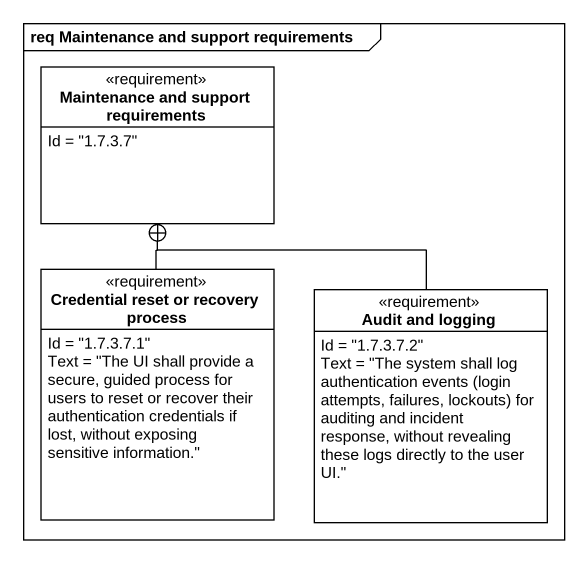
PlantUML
@startuml
mainframe req Maintenance and support requirements
hide circle
hide empty members
class "Maintenance and support requirements" as Maintenance_and_support <<requirement>> {
  Id = "1.7.3.7"
}
class "Credential reset or recovery process" as Credential_reset_or <<requirement>> {
  Id = "1.7.3.7.1"
  Text = "The UI shall provide a secure, guided process for users to reset or recover their authentication credentials if lost, without exposing sensitive information."
}
class "Audit and logging" as Audit_and_logging <<requirement>> {
  Id = "1.7.3.7.2"
  {field} Text = "The system shall log authentication events (login attempts, failures, lockouts) for auditing and incident response, without revealing these logs directly to the user UI."
}
Credential_reset_or -up-+ Maintenance_and_support
Audit_and_logging -up-+ Maintenance_and_support
@enduml
